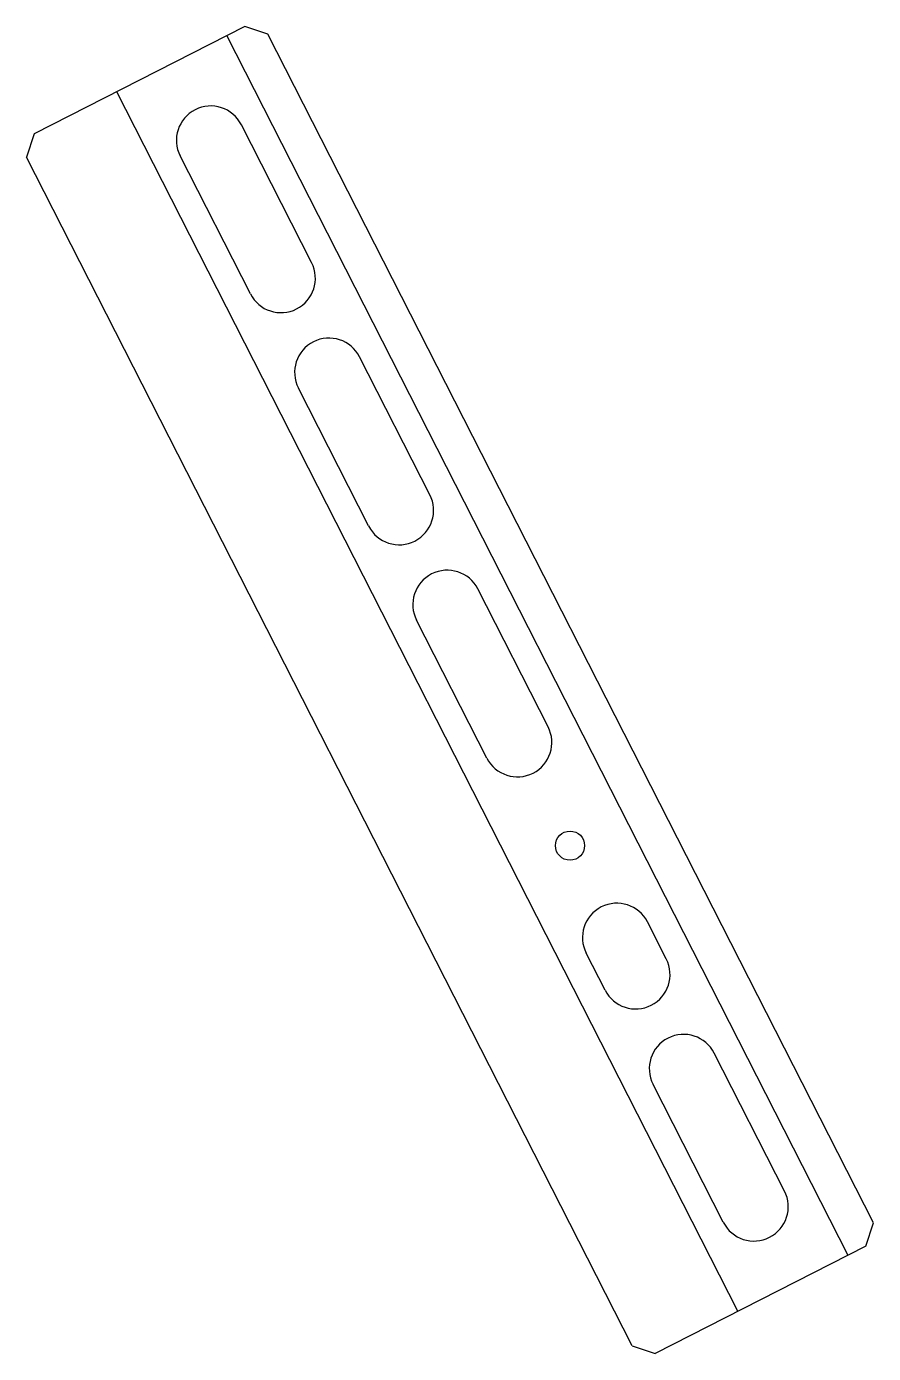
# Model space of a CAD drawing. Header units: millimetres. Extents: x -488 to 5, y -62 to 709.
import ezdxf

# ---------------------------------------------------------------- set-up
doc = ezdxf.new("R2010")
doc.units = ezdxf.units.MM

msp = doc.modelspace()

# ---------------------------------------------------------------- linework, layer by layer
for p, q in [((-361.194879, 709.333702), (-483.822968, 646.85157)), ((-347.744908, 704.963542), (-361.194879, 709.333702)), ((4.551719, 13.542479), (-347.744908, 704.963542)), ((-322.320447, 572.015541), (-363.179592, 652.206128)), ((-483.822968, 646.85157), (-488.193128, 633.4016)), ((-135.8965, -58.019463), (-488.193128, 633.4016)), ((-357.960708, 553.855921), (-398.819853, 634.046508)), ((-253.540887, 437.028053), (-294.400032, 517.21864)), ((-289.181148, 418.868433), (-330.040292, 499.05902)), ((-184.761326, 302.040564), (-225.620471, 382.231151)), ((-220.401587, 283.880944), (-261.260732, 364.071531)), ((-115.981765, 167.053076), (-126.94044, 188.560685)), ((-151.622026, 148.893456), (-162.5807, 170.401065)), ((-47.202204, 32.065587), (-88.061349, 112.256175)), ((-82.842465, 13.905967), (-123.70161, 94.096555)), ((0.181559, 0.092509), (4.551719, 13.542479)), ((0.181559, 0.092509), (-122.44653, -62.389623)), ((-135.8965, -58.019463), (-122.44653, -62.389623))]:
    msp.add_line(p, q)
at = {"color": 1}
for p, q in [((-371.751144, 703.955016), (-10.374707, -5.286177)), ((-74.270913, -37.84292), (-435.647351, 671.398273))]:
    msp.add_line(p, q, dxfattribs=at)
msp.add_circle((-172, 232.941267), 8.5)
for centre, start, end in [((-380.999723, 643.126318), 27, 207), ((-340.140578, 562.935731), 207, 27), ((-312.220162, 508.13883), 27, 207), ((-271.361017, 427.948243), 207, 27), ((-243.440601, 373.151341), 27, 207), ((-202.581456, 292.960754), 207, 27), ((-144.76057, 179.480875), 27, 207), ((-133.801896, 157.973266), 207, 27), ((-105.88148, 103.176365), 27, 207), ((-65.022335, 22.985777), 207, 27)]:
    msp.add_arc(centre, 20, start, end)

doc.saveas('drawing.dxf')
